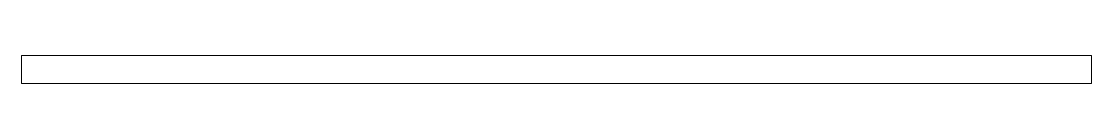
# Model space of a CAD drawing. Header units: millimetres. Extents: x -58 to 58, y -3 to 0.
import ezdxf

# ---------------------------------------------------------------- set-up
doc = ezdxf.new("R2010")
doc.units = ezdxf.units.MM

msp = doc.modelspace()

# ---------------------------------------------------------------- linework, layer by layer
at = {"color": 7, "linetype": 'Continuous', "lineweight": 15}
for p, q in [((57.5, 0), (-57.5, 0)), ((-57.5, -3), (-57.5, 0)), ((57.5, -3), (57.5, 0)), ((57.5, -3), (-57.5, -3))]:
    msp.add_line(p, q, dxfattribs=at)

doc.saveas('drawing.dxf')
